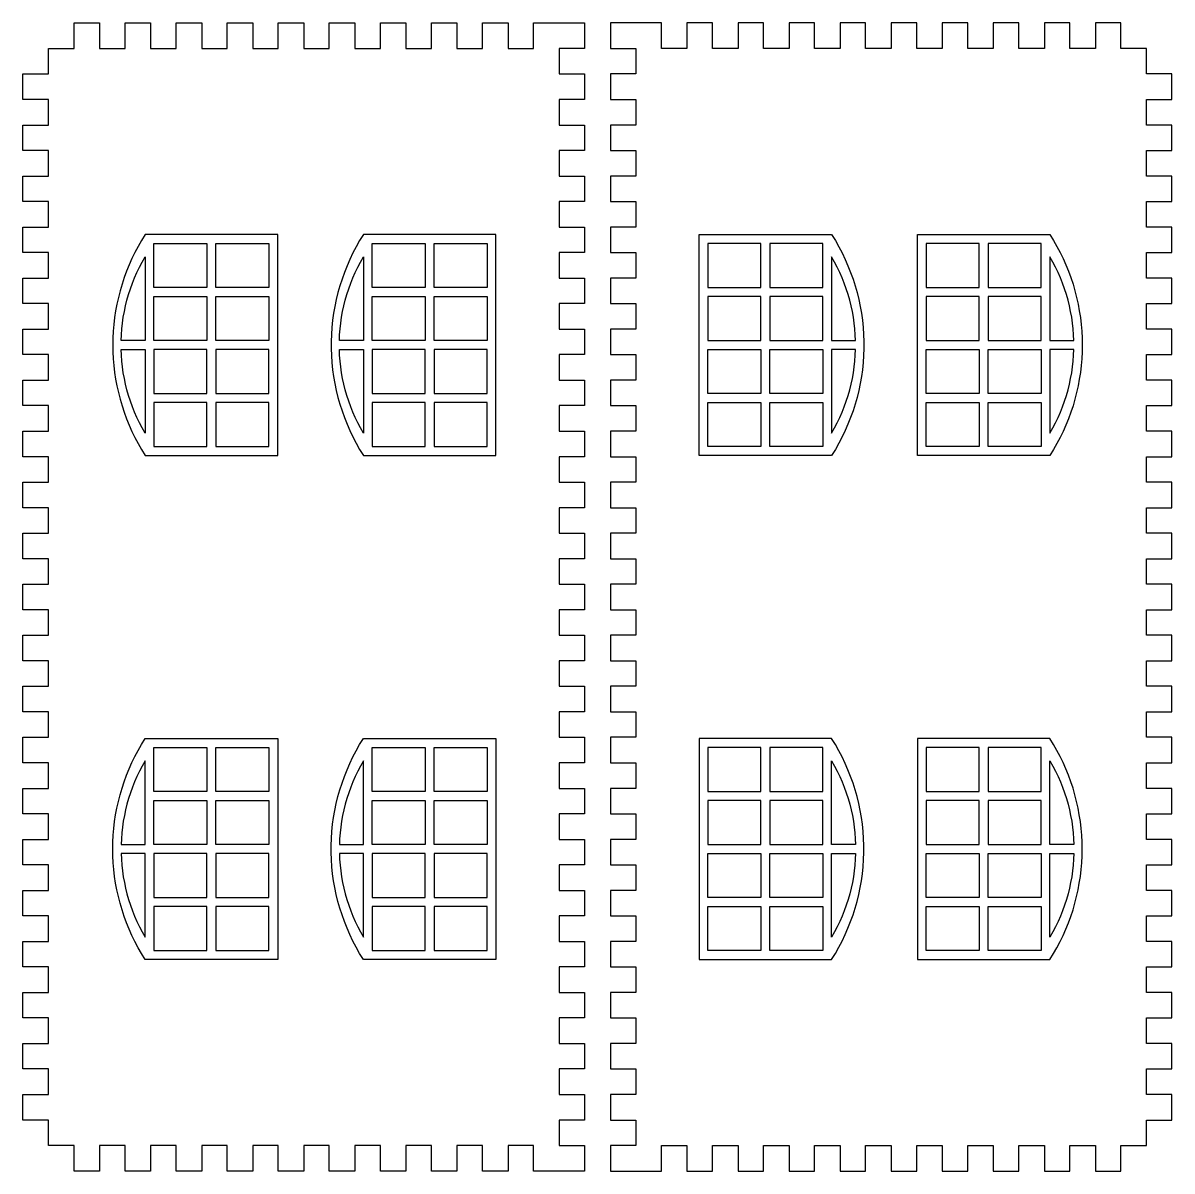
# Model space of a CAD drawing. Extents: x 3 to 797, y -421 to 397.
# Drawn here: x 4.5 to 184.5, y 3.3 to 183.3 of the extents above; entities that cross this region are included whole.
import ezdxf

# ---------------------------------------------------------------- set-up
doc = ezdxf.new("R2010")
doc.units = 0
doc.header["$MEASUREMENT"] = 0
doc.layers.add('LAYER_02', color=1, linetype='CONTINUOUS')
doc.layers.add('PLAT', color=7, linetype='CONTINUOUS')

msp = doc.modelspace()

# ---------------------------------------------------------------- linework, layer by layer
at = {"layer": 'LAYER_02'}
for p, q in [((23.62, 150.11), (23.05, 149.19)), ((44.4, 150.11), (23.62, 150.11)), ((44.4, 132.79), (44.4, 150.11)), ((57.82, 150.11), (57.24, 149.17)), ((78.6, 150.11), (57.82, 150.11)), ((78.6, 132.79), (78.6, 150.11)), ((110.42, 132.79), (110.42, 150.11)), ((110.42, 150.11), (131.2, 150.11)), ((131.2, 150.11), (131.78, 149.17)), ((144.63, 132.79), (144.63, 150.11)), ((144.63, 150.11), (165.41, 150.11)), ((165.41, 150.11), (165.97, 149.19)), ((22.52, 148.26), (22.02, 147.31)), ((23.05, 149.19), (22.52, 148.26)), ((56.7, 148.2), (56.18, 147.22)), ((57.24, 149.17), (56.7, 148.2)), ((131.78, 149.17), (132.33, 148.2)), ((132.33, 148.2), (132.84, 147.22)), ((165.97, 149.19), (166.5, 148.26)), ((166.5, 148.26), (167, 147.31)), ((21.55, 146.34), (21.12, 145.36)), ((22.02, 147.31), (21.55, 146.34)), ((55.7, 146.22), (55.26, 145.21)), ((56.18, 147.22), (55.7, 146.22)), ((132.84, 147.22), (133.32, 146.22)), ((133.32, 146.22), (133.76, 145.21)), ((167, 147.31), (167.47, 146.34)), ((167.47, 146.34), (167.91, 145.36)), ((20.71, 144.36), (20.34, 143.35)), ((21.12, 145.36), (20.71, 144.36)), ((54.85, 144.18), (54.48, 143.13)), ((55.26, 145.21), (54.85, 144.18)), ((133.76, 145.21), (134.17, 144.18)), ((134.17, 144.18), (134.55, 143.13)), ((167.91, 145.36), (168.31, 144.36)), ((168.31, 144.36), (168.68, 143.35)), ((20.01, 142.33), (19.71, 141.3)), ((20.34, 143.35), (20.01, 142.33)), ((54.48, 143.13), (54.14, 142.08)), ((134.55, 143.13), (134.88, 142.08)), ((168.68, 143.35), (169.02, 142.33)), ((169.02, 142.33), (169.32, 141.3)), ((19.71, 141.3), (19.44, 140.25)), ((53.84, 141.01), (53.57, 139.94)), ((54.14, 142.08), (53.84, 141.01)), ((134.88, 142.08), (135.19, 141.01)), ((135.19, 141.01), (135.45, 139.94)), ((169.32, 141.3), (169.58, 140.25)), ((19.21, 139.2), (19.01, 138.15)), ((19.44, 140.25), (19.21, 139.2)), ((53.35, 138.85), (53.16, 137.76)), ((53.57, 139.94), (53.35, 138.85)), ((135.45, 139.94), (135.68, 138.85)), ((135.68, 138.85), (135.87, 137.76)), ((169.58, 140.25), (169.81, 139.2)), ((169.81, 139.2), (170.01, 138.15)), ((18.85, 137.08), (18.72, 136.01)), ((19.01, 138.15), (18.85, 137.08)), ((53.16, 137.76), (53, 136.66)), ((135.87, 137.76), (136.02, 136.66)), ((170.01, 138.15), (170.17, 137.08)), ((170.17, 137.08), (170.3, 136.01)), ((18.72, 136.01), (18.64, 134.94)), ((52.89, 135.56), (52.81, 134.45)), ((53, 136.66), (52.89, 135.56)), ((136.02, 136.66), (136.13, 135.56)), ((136.13, 135.56), (136.21, 134.45)), ((170.3, 136.01), (170.39, 134.94)), ((18.58, 133.87), (18.56, 132.79)), ((18.64, 134.94), (18.58, 133.87)), ((52.81, 134.45), (52.78, 133.35)), ((52.78, 133.35), (52.78, 132.24)), ((136.21, 134.45), (136.25, 133.35)), ((136.25, 133.35), (136.25, 132.24)), ((170.39, 134.94), (170.44, 133.87)), ((170.44, 133.87), (170.46, 132.79)), ((18.56, 132.79), (18.58, 131.72)), ((18.58, 131.72), (18.64, 130.64)), ((44.4, 115.48), (44.4, 132.79)), ((52.78, 132.24), (52.81, 131.13)), ((78.6, 115.48), (78.6, 132.79)), ((110.42, 115.48), (110.42, 132.79)), ((136.25, 132.24), (136.21, 131.13)), ((144.63, 115.48), (144.63, 132.79)), ((170.44, 131.72), (170.39, 130.64)), ((170.46, 132.79), (170.44, 131.72)), ((18.64, 130.64), (18.72, 129.57)), ((52.81, 131.13), (52.89, 130.03)), ((52.89, 130.03), (53, 128.92)), ((136.13, 130.03), (136.02, 128.92)), ((136.21, 131.13), (136.13, 130.03)), ((170.39, 130.64), (170.3, 129.57)), ((18.72, 129.57), (18.85, 128.5)), ((18.85, 128.5), (19.01, 127.44)), ((53, 128.92), (53.16, 127.83)), ((136.02, 128.92), (135.87, 127.83)), ((170.17, 128.5), (170.01, 127.44)), ((170.3, 129.57), (170.17, 128.5)), ((19.01, 127.44), (19.21, 126.38)), ((19.21, 126.38), (19.44, 125.33)), ((53.16, 127.83), (53.35, 126.74)), ((53.35, 126.74), (53.57, 125.65)), ((135.68, 126.74), (135.45, 125.65)), ((135.87, 127.83), (135.68, 126.74)), ((169.81, 126.38), (169.58, 125.33)), ((170.01, 127.44), (169.81, 126.38)), ((19.44, 125.33), (19.71, 124.29)), ((19.71, 124.29), (20.01, 123.26)), ((53.57, 125.65), (53.84, 124.57)), ((53.84, 124.57), (54.14, 123.51)), ((135.19, 124.57), (134.88, 123.51)), ((135.45, 125.65), (135.19, 124.57)), ((169.32, 124.29), (169.02, 123.26)), ((169.58, 125.33), (169.32, 124.29)), ((20.01, 123.26), (20.34, 122.24)), ((54.14, 123.51), (54.48, 122.45)), ((54.48, 122.45), (54.85, 121.41)), ((134.55, 122.45), (134.17, 121.41)), ((134.88, 123.51), (134.55, 122.45)), ((169.02, 123.26), (168.68, 122.24)), ((20.34, 122.24), (20.71, 121.23)), ((20.71, 121.23), (21.12, 120.23)), ((54.85, 121.41), (55.26, 120.38)), ((134.17, 121.41), (133.76, 120.38)), ((168.31, 121.23), (167.91, 120.23)), ((168.68, 122.24), (168.31, 121.23)), ((21.12, 120.23), (21.55, 119.25)), ((21.55, 119.25), (22.02, 118.28)), ((55.26, 120.38), (55.7, 119.37)), ((55.7, 119.37), (56.18, 118.37)), ((133.32, 119.37), (132.84, 118.37)), ((133.76, 120.38), (133.32, 119.37)), ((167.47, 119.25), (167, 118.28)), ((167.91, 120.23), (167.47, 119.25)), ((22.02, 118.28), (22.52, 117.33)), ((22.52, 117.33), (23.05, 116.39)), ((56.18, 118.37), (56.7, 117.38)), ((56.7, 117.38), (57.24, 116.42)), ((132.33, 117.38), (131.78, 116.42)), ((132.84, 118.37), (132.33, 117.38)), ((166.5, 117.33), (165.97, 116.39)), ((167, 118.28), (166.5, 117.33)), ((23.05, 116.39), (23.62, 115.48)), ((23.62, 115.48), (44.4, 115.48)), ((57.24, 116.42), (57.82, 115.48)), ((57.82, 115.48), (78.6, 115.48)), ((131.2, 115.48), (110.42, 115.48)), ((131.78, 116.42), (131.2, 115.48)), ((165.41, 115.48), (144.63, 115.48)), ((165.97, 116.39), (165.41, 115.48)), ((23.05, 70.17), (23.62, 71.09)), ((23.62, 71.09), (44.4, 71.09)), ((44.4, 71.09), (44.4, 53.77)), ((57.24, 70.14), (57.82, 71.09)), ((57.82, 71.09), (78.6, 71.09)), ((78.6, 71.09), (78.6, 53.77)), ((131.2, 71.09), (110.42, 71.09)), ((110.42, 71.09), (110.42, 53.77)), ((131.78, 70.14), (131.2, 71.09)), ((165.41, 71.09), (144.63, 71.09)), ((144.63, 71.09), (144.63, 53.77)), ((165.97, 70.17), (165.41, 71.09)), ((22.02, 68.28), (22.52, 69.23)), ((22.52, 69.23), (23.05, 70.17)), ((56.18, 68.2), (56.7, 69.18)), ((56.7, 69.18), (57.24, 70.14)), ((132.33, 69.18), (131.78, 70.14)), ((132.84, 68.2), (132.33, 69.18)), ((166.5, 69.23), (165.97, 70.17)), ((167, 68.28), (166.5, 69.23)), ((21.12, 66.33), (21.55, 67.31)), ((21.55, 67.31), (22.02, 68.28)), ((55.26, 66.18), (55.7, 67.2)), ((55.7, 67.2), (56.18, 68.2)), ((133.32, 67.2), (132.84, 68.2)), ((133.76, 66.18), (133.32, 67.2)), ((167.47, 67.31), (167, 68.28)), ((167.91, 66.33), (167.47, 67.31)), ((20.34, 64.32), (20.71, 65.33)), ((20.71, 65.33), (21.12, 66.33)), ((54.48, 64.11), (54.85, 65.15)), ((54.85, 65.15), (55.26, 66.18)), ((134.17, 65.15), (133.76, 66.18)), ((134.55, 64.11), (134.17, 65.15)), ((168.31, 65.33), (167.91, 66.33)), ((168.68, 64.32), (168.31, 65.33)), ((19.71, 62.27), (20.01, 63.3)), ((20.01, 63.3), (20.34, 64.32)), ((53.84, 61.99), (54.14, 63.05)), ((54.14, 63.05), (54.48, 64.11)), ((134.88, 63.05), (134.55, 64.11)), ((135.19, 61.99), (134.88, 63.05)), ((169.02, 63.3), (168.68, 64.32)), ((169.32, 62.27), (169.02, 63.3)), ((19.21, 60.18), (19.44, 61.23)), ((19.44, 61.23), (19.71, 62.27)), ((53.57, 60.91), (53.84, 61.99)), ((135.45, 60.91), (135.19, 61.99)), ((169.58, 61.23), (169.32, 62.27)), ((169.81, 60.18), (169.58, 61.23)), ((19.01, 59.12), (19.21, 60.18)), ((53.16, 58.73), (53.35, 59.83)), ((53.35, 59.83), (53.57, 60.91)), ((135.68, 59.83), (135.45, 60.91)), ((135.87, 58.73), (135.68, 59.83)), ((170.01, 59.12), (169.81, 60.18)), ((18.72, 56.99), (18.85, 58.06)), ((18.85, 58.06), (19.01, 59.12)), ((52.89, 56.54), (53, 57.64)), ((53, 57.64), (53.16, 58.73)), ((136.02, 57.64), (135.87, 58.73)), ((136.13, 56.54), (136.02, 57.64)), ((170.17, 58.06), (170.01, 59.12)), ((170.3, 56.99), (170.17, 58.06)), ((18.58, 54.84), (18.64, 55.92)), ((18.64, 55.92), (18.72, 56.99)), ((52.81, 55.43), (52.89, 56.54)), ((136.21, 55.43), (136.13, 56.54)), ((170.39, 55.92), (170.3, 56.99)), ((170.44, 54.84), (170.39, 55.92)), ((18.56, 53.77), (18.58, 54.84)), ((52.78, 54.32), (52.81, 55.43)), ((52.78, 53.21), (52.78, 54.32)), ((136.25, 54.32), (136.21, 55.43)), ((136.25, 53.21), (136.25, 54.32)), ((170.46, 53.77), (170.44, 54.84)), ((18.58, 52.69), (18.56, 53.77)), ((18.64, 51.62), (18.58, 52.69)), ((44.4, 53.77), (44.4, 36.45)), ((52.81, 52.11), (52.78, 53.21)), ((78.6, 53.77), (78.6, 36.45)), ((110.42, 53.77), (110.42, 36.45)), ((136.21, 52.11), (136.25, 53.21)), ((144.63, 53.77), (144.63, 36.45)), ((170.39, 51.62), (170.44, 52.69)), ((170.44, 52.69), (170.46, 53.77)), ((18.72, 50.55), (18.64, 51.62)), ((18.85, 49.48), (18.72, 50.55)), ((52.89, 51), (52.81, 52.11)), ((53, 49.9), (52.89, 51)), ((136.02, 49.9), (136.13, 51)), ((136.13, 51), (136.21, 52.11)), ((170.17, 49.48), (170.3, 50.55)), ((170.3, 50.55), (170.39, 51.62)), ((19.01, 48.42), (18.85, 49.48)), ((53.16, 48.8), (53, 49.9)), ((53.35, 47.71), (53.16, 48.8)), ((135.68, 47.71), (135.87, 48.8)), ((135.87, 48.8), (136.02, 49.9)), ((170.01, 48.42), (170.17, 49.48)), ((19.21, 47.36), (19.01, 48.42)), ((19.44, 46.31), (19.21, 47.36)), ((53.57, 46.63), (53.35, 47.71)), ((135.45, 46.63), (135.68, 47.71)), ((169.58, 46.31), (169.81, 47.36)), ((169.81, 47.36), (170.01, 48.42)), ((19.71, 45.27), (19.44, 46.31)), ((20.01, 44.23), (19.71, 45.27)), ((53.84, 45.55), (53.57, 46.63)), ((54.14, 44.48), (53.84, 45.55)), ((134.88, 44.48), (135.19, 45.55)), ((135.19, 45.55), (135.45, 46.63)), ((169.02, 44.23), (169.32, 45.27)), ((169.32, 45.27), (169.58, 46.31)), ((20.34, 43.21), (20.01, 44.23)), ((20.71, 42.2), (20.34, 43.21)), ((54.48, 43.43), (54.14, 44.48)), ((54.85, 42.38), (54.48, 43.43)), ((134.17, 42.38), (134.55, 43.43)), ((134.55, 43.43), (134.88, 44.48)), ((168.31, 42.2), (168.68, 43.21)), ((168.68, 43.21), (169.02, 44.23)), ((21.12, 41.2), (20.71, 42.2)), ((55.26, 41.36), (54.85, 42.38)), ((133.76, 41.36), (134.17, 42.38)), ((167.91, 41.2), (168.31, 42.2)), ((21.55, 40.22), (21.12, 41.2)), ((22.02, 39.25), (21.55, 40.22)), ((55.7, 40.34), (55.26, 41.36)), ((56.18, 39.34), (55.7, 40.34)), ((132.84, 39.34), (133.32, 40.34)), ((133.32, 40.34), (133.76, 41.36)), ((167, 39.25), (167.47, 40.22)), ((167.47, 40.22), (167.91, 41.2)), ((22.52, 38.3), (22.02, 39.25)), ((23.05, 37.37), (22.52, 38.3)), ((56.7, 38.36), (56.18, 39.34)), ((57.24, 37.4), (56.7, 38.36)), ((131.78, 37.4), (132.33, 38.36)), ((132.33, 38.36), (132.84, 39.34)), ((165.97, 37.37), (166.5, 38.3)), ((166.5, 38.3), (167, 39.25)), ((23.62, 36.45), (23.05, 37.37)), ((44.4, 36.45), (23.62, 36.45)), ((57.82, 36.45), (57.24, 37.4)), ((78.6, 36.45), (57.82, 36.45)), ((110.42, 36.45), (131.2, 36.45)), ((131.2, 36.45), (131.78, 37.4)), ((144.63, 36.45), (165.41, 36.45)), ((165.41, 36.45), (165.97, 37.37))]:
    msp.add_line(p, q, dxfattribs=at)
at = {"layer": 'PLAT'}
for p, q in [((12.49, 179.28), (12.49, 183.28)), ((12.49, 183.28), (16.49, 183.28)), ((16.49, 183.28), (16.49, 179.28)), ((20.49, 179.28), (20.49, 183.28)), ((20.49, 183.28), (24.49, 183.28)), ((24.49, 183.28), (24.49, 179.28)), ((28.49, 179.28), (28.49, 183.28)), ((28.49, 183.28), (32.49, 183.28)), ((32.49, 183.28), (32.49, 179.28)), ((36.49, 179.28), (36.49, 183.28)), ((36.49, 183.28), (40.49, 183.28)), ((40.49, 183.28), (40.49, 179.28)), ((44.49, 179.28), (44.49, 183.28)), ((44.49, 183.28), (48.49, 183.28)), ((48.49, 183.28), (48.49, 179.28)), ((52.49, 179.28), (52.49, 183.28)), ((52.49, 183.28), (56.49, 183.28)), ((56.49, 183.28), (56.49, 179.28)), ((60.49, 179.28), (60.49, 183.28)), ((60.49, 183.28), (64.49, 183.28)), ((64.49, 183.28), (64.49, 179.28)), ((68.49, 179.28), (68.49, 183.28)), ((68.49, 183.28), (72.49, 183.28)), ((72.49, 183.28), (72.49, 179.28)), ((76.49, 179.28), (76.49, 183.28)), ((76.49, 183.28), (80.49, 183.28)), ((80.49, 183.28), (80.49, 179.28)), ((84.49, 183.28), (88.49, 183.28)), ((84.49, 179.28), (84.49, 183.28)), ((88.49, 183.28), (92.49, 183.28)), ((92.49, 183.28), (92.49, 179.28)), ((100.53, 183.28), (96.53, 183.28)), ((96.53, 183.28), (96.53, 179.28)), ((104.53, 183.28), (100.53, 183.28)), ((104.53, 179.28), (104.53, 183.28)), ((112.53, 183.28), (108.53, 183.28)), ((108.53, 183.28), (108.53, 179.28)), ((112.53, 179.28), (112.53, 183.28)), ((120.53, 183.28), (116.53, 183.28)), ((116.53, 183.28), (116.53, 179.28)), ((120.53, 179.28), (120.53, 183.28)), ((128.53, 183.28), (124.53, 183.28)), ((124.53, 183.28), (124.53, 179.28)), ((128.53, 179.28), (128.53, 183.28)), ((136.53, 183.28), (132.53, 183.28)), ((132.53, 183.28), (132.53, 179.28)), ((136.53, 179.28), (136.53, 183.28)), ((144.53, 183.28), (140.53, 183.28)), ((140.53, 183.28), (140.53, 179.28)), ((144.53, 179.28), (144.53, 183.28)), ((152.53, 183.28), (148.53, 183.28)), ((148.53, 183.28), (148.53, 179.28)), ((152.53, 179.28), (152.53, 183.28)), ((160.53, 183.28), (156.53, 183.28)), ((156.53, 183.28), (156.53, 179.28)), ((160.53, 179.28), (160.53, 183.28)), ((168.53, 183.28), (164.53, 183.28)), ((164.53, 183.28), (164.53, 179.28)), ((168.53, 179.28), (168.53, 183.28)), ((176.53, 183.28), (172.53, 183.28)), ((172.53, 183.28), (172.53, 179.28)), ((176.53, 179.28), (176.53, 183.28)), ((8.49, 175.28), (8.49, 179.28)), ((8.49, 179.28), (12.49, 179.28)), ((16.49, 179.28), (20.49, 179.28)), ((24.49, 179.28), (28.49, 179.28)), ((32.49, 179.28), (36.49, 179.28)), ((40.49, 179.28), (44.49, 179.28)), ((48.49, 179.28), (52.49, 179.28)), ((56.49, 179.28), (60.49, 179.28)), ((64.49, 179.28), (68.49, 179.28)), ((72.49, 179.28), (76.49, 179.28)), ((80.49, 179.28), (84.49, 179.28)), ((92.49, 179.28), (88.49, 179.28)), ((88.49, 179.28), (88.49, 175.28)), ((96.53, 179.28), (100.53, 179.28)), ((100.53, 179.28), (100.53, 175.28)), ((108.53, 179.28), (104.53, 179.28)), ((116.53, 179.28), (112.53, 179.28)), ((124.53, 179.28), (120.53, 179.28)), ((132.53, 179.28), (128.53, 179.28)), ((140.53, 179.28), (136.53, 179.28)), ((148.53, 179.28), (144.53, 179.28)), ((156.53, 179.28), (152.53, 179.28)), ((164.53, 179.28), (160.53, 179.28)), ((172.53, 179.28), (168.53, 179.28)), ((180.53, 179.28), (176.53, 179.28)), ((180.53, 175.28), (180.53, 179.28)), ((4.49, 171.28), (4.49, 175.28)), ((4.49, 175.28), (8.49, 175.28)), ((88.49, 175.28), (92.49, 175.28)), ((92.49, 175.28), (92.49, 171.28)), ((100.53, 175.28), (96.53, 175.28)), ((96.53, 175.28), (96.53, 171.28)), ((184.53, 175.28), (180.53, 175.28)), ((184.53, 171.28), (184.53, 175.28)), ((8.49, 171.28), (4.49, 171.28)), ((8.49, 167.28), (8.49, 171.28)), ((92.49, 171.28), (88.49, 171.28)), ((88.49, 171.28), (88.49, 167.28)), ((96.53, 171.28), (100.53, 171.28)), ((100.53, 171.28), (100.53, 167.28)), ((180.53, 167.28), (180.53, 171.28)), ((180.53, 171.28), (184.53, 171.28)), ((4.49, 163.28), (4.49, 167.28)), ((4.49, 167.28), (8.49, 167.28)), ((88.49, 167.28), (92.49, 167.28)), ((92.49, 167.28), (92.49, 163.28)), ((100.53, 167.28), (96.53, 167.28)), ((96.53, 167.28), (96.53, 163.28)), ((184.53, 167.28), (180.53, 167.28)), ((184.53, 163.28), (184.53, 167.28)), ((8.49, 163.28), (4.49, 163.28)), ((8.49, 159.28), (8.49, 163.28)), ((92.49, 163.28), (88.49, 163.28)), ((88.49, 163.28), (88.49, 159.28)), ((96.53, 163.28), (100.53, 163.28)), ((100.53, 163.28), (100.53, 159.28)), ((180.53, 159.28), (180.53, 163.28)), ((180.53, 163.28), (184.53, 163.28)), ((4.49, 155.28), (4.49, 159.28)), ((4.49, 159.28), (8.49, 159.28)), ((88.49, 159.28), (92.49, 159.28)), ((92.49, 159.28), (92.49, 155.28)), ((100.53, 159.28), (96.53, 159.28)), ((96.53, 159.28), (96.53, 155.28)), ((184.53, 159.28), (180.53, 159.28)), ((184.53, 155.28), (184.53, 159.28)), ((8.49, 155.28), (4.49, 155.28)), ((8.49, 151.28), (8.49, 155.28)), ((92.49, 155.28), (88.49, 155.28)), ((88.49, 155.28), (88.49, 151.28)), ((96.53, 155.28), (100.53, 155.28)), ((100.53, 155.28), (100.53, 151.28)), ((180.53, 151.28), (180.53, 155.28)), ((180.53, 155.28), (184.53, 155.28)), ((4.49, 147.28), (4.49, 151.28)), ((4.49, 151.28), (8.49, 151.28)), ((88.49, 151.28), (92.49, 151.28)), ((92.49, 151.28), (92.49, 147.28)), ((100.53, 151.28), (96.53, 151.28)), ((96.53, 151.28), (96.53, 147.28)), ((184.53, 151.28), (180.53, 151.28)), ((184.53, 147.28), (184.53, 151.28)), ((25, 148.73), (33.31, 148.73)), ((25, 141.8), (25, 148.73)), ((33.31, 148.73), (33.31, 141.8)), ((34.7, 148.73), (43.01, 148.73)), ((34.7, 141.8), (34.7, 148.73)), ((43.01, 148.73), (43.01, 141.8)), ((59.21, 148.73), (67.52, 148.73)), ((59.21, 141.8), (59.21, 148.73)), ((67.52, 148.73), (67.52, 141.8)), ((68.91, 141.8), (68.91, 148.73)), ((68.91, 148.73), (77.22, 148.73)), ((77.22, 148.73), (77.22, 141.8)), ((111.8, 148.73), (111.8, 141.8)), ((120.12, 148.73), (111.8, 148.73)), ((120.12, 141.8), (120.12, 148.73)), ((129.81, 148.73), (121.5, 148.73)), ((121.5, 148.73), (121.5, 141.8)), ((129.81, 141.8), (129.81, 148.73)), ((154.32, 148.73), (146.01, 148.73)), ((146.01, 148.73), (146.01, 141.8)), ((154.32, 141.8), (154.32, 148.73)), ((164.02, 148.73), (155.71, 148.73)), ((155.71, 148.73), (155.71, 141.8)), ((164.02, 141.8), (164.02, 148.73)), ((8.49, 147.28), (4.49, 147.28)), ((8.49, 143.28), (8.49, 147.28)), ((23.16, 145.8), (23.62, 146.6)), ((23.62, 146.6), (23.62, 133.49)), ((57.37, 145.8), (57.82, 146.6)), ((57.82, 146.6), (57.82, 133.49)), ((92.49, 147.28), (88.49, 147.28)), ((88.49, 147.28), (88.49, 143.28)), ((96.53, 147.28), (100.53, 147.28)), ((100.53, 147.28), (100.53, 143.28)), ((131.65, 145.8), (131.2, 146.6)), ((131.2, 146.6), (131.2, 133.49)), ((165.41, 146.6), (165.41, 133.49)), ((165.86, 145.8), (165.41, 146.6)), ((180.53, 143.28), (180.53, 147.28)), ((180.53, 147.28), (184.53, 147.28)), ((21.97, 143.32), (22.34, 144.16)), ((22.34, 144.16), (22.74, 144.99)), ((22.74, 144.99), (23.16, 145.8)), ((56.18, 143.32), (56.55, 144.16)), ((56.55, 144.16), (56.95, 144.99)), ((56.95, 144.99), (57.37, 145.8)), ((132.08, 144.99), (131.65, 145.8)), ((132.47, 144.16), (132.08, 144.99)), ((132.84, 143.32), (132.47, 144.16)), ((166.28, 144.99), (165.86, 145.8)), ((166.68, 144.16), (166.28, 144.99)), ((167.05, 143.32), (166.68, 144.16)), ((4.49, 139.28), (4.49, 143.28)), ((4.49, 143.28), (8.49, 143.28)), ((21.32, 141.6), (21.63, 142.46)), ((21.63, 142.46), (21.97, 143.32)), ((55.53, 141.6), (55.84, 142.46)), ((55.84, 142.46), (56.18, 143.32)), ((88.49, 143.28), (92.49, 143.28)), ((92.49, 143.28), (92.49, 139.28)), ((100.53, 143.28), (96.53, 143.28)), ((96.53, 143.28), (96.53, 139.28)), ((133.18, 142.46), (132.84, 143.32)), ((133.5, 141.6), (133.18, 142.46)), ((167.39, 142.46), (167.05, 143.32)), ((167.7, 141.6), (167.39, 142.46)), ((184.53, 143.28), (180.53, 143.28)), ((184.53, 139.28), (184.53, 143.28)), ((20.78, 139.84), (21.04, 140.72)), ((21.04, 140.72), (21.32, 141.6)), ((33.31, 141.8), (25, 141.8)), ((43.01, 141.8), (34.7, 141.8)), ((54.99, 139.84), (55.24, 140.72)), ((55.24, 140.72), (55.53, 141.6)), ((67.52, 141.8), (59.21, 141.8)), ((77.22, 141.8), (68.91, 141.8)), ((111.8, 141.8), (120.12, 141.8)), ((121.5, 141.8), (129.81, 141.8)), ((133.78, 140.72), (133.5, 141.6)), ((134.03, 139.84), (133.78, 140.72)), ((146.01, 141.8), (154.32, 141.8)), ((155.71, 141.8), (164.02, 141.8)), ((167.99, 140.72), (167.7, 141.6)), ((168.24, 139.84), (167.99, 140.72)), ((8.49, 139.28), (4.49, 139.28)), ((8.49, 135.28), (8.49, 139.28)), ((20.37, 138.05), (20.56, 138.95)), ((20.56, 138.95), (20.78, 139.84)), ((25, 133.49), (25, 140.41)), ((25, 140.41), (33.31, 140.41)), ((33.31, 140.41), (33.31, 133.49)), ((34.7, 133.49), (34.7, 140.41)), ((34.7, 140.41), (43.01, 140.41)), ((43.01, 140.41), (43.01, 133.49)), ((54.58, 138.05), (54.77, 138.95)), ((54.77, 138.95), (54.99, 139.84)), ((59.21, 133.49), (59.21, 140.41)), ((59.21, 140.41), (67.52, 140.41)), ((67.52, 140.41), (67.52, 133.49)), ((68.91, 133.49), (68.91, 140.41)), ((68.91, 140.41), (77.22, 140.41)), ((77.22, 140.41), (77.22, 133.49)), ((92.49, 139.28), (88.49, 139.28)), ((88.49, 139.28), (88.49, 135.28)), ((96.53, 139.28), (100.53, 139.28)), ((100.53, 139.28), (100.53, 135.28)), ((111.8, 140.41), (111.8, 133.49)), ((120.12, 140.41), (111.8, 140.41)), ((120.12, 133.49), (120.12, 140.41)), ((129.81, 140.41), (121.5, 140.41)), ((121.5, 140.41), (121.5, 133.49)), ((129.81, 133.49), (129.81, 140.41)), ((134.25, 138.95), (134.03, 139.84)), ((134.45, 138.05), (134.25, 138.95)), ((146.01, 140.41), (146.01, 133.49)), ((154.32, 140.41), (146.01, 140.41)), ((154.32, 133.49), (154.32, 140.41)), ((164.02, 140.41), (155.71, 140.41)), ((155.71, 140.41), (155.71, 133.49)), ((164.02, 133.49), (164.02, 140.41)), ((168.46, 138.95), (168.24, 139.84)), ((168.65, 138.05), (168.46, 138.95)), ((180.53, 135.28), (180.53, 139.28)), ((180.53, 139.28), (184.53, 139.28)), ((20.08, 136.23), (20.21, 137.14)), ((20.21, 137.14), (20.37, 138.05)), ((54.28, 136.23), (54.41, 137.14)), ((54.41, 137.14), (54.58, 138.05)), ((134.61, 137.14), (134.45, 138.05)), ((134.74, 136.23), (134.61, 137.14)), ((168.82, 137.14), (168.65, 138.05)), ((168.95, 136.23), (168.82, 137.14)), ((4.49, 131.28), (4.49, 135.28)), ((4.49, 135.28), (8.49, 135.28)), ((19.91, 134.4), (19.98, 135.32)), ((19.98, 135.32), (20.08, 136.23)), ((54.11, 134.4), (54.18, 135.32)), ((54.18, 135.32), (54.28, 136.23)), ((88.49, 135.28), (92.49, 135.28)), ((92.49, 135.28), (92.49, 131.28)), ((100.53, 135.28), (96.53, 135.28)), ((96.53, 135.28), (96.53, 131.28)), ((134.84, 135.32), (134.74, 136.23)), ((134.91, 134.4), (134.84, 135.32)), ((169.05, 135.32), (168.95, 136.23)), ((169.12, 134.4), (169.05, 135.32)), ((184.53, 135.28), (180.53, 135.28)), ((184.53, 131.28), (184.53, 135.28)), ((19.87, 133.49), (19.91, 134.4)), ((23.62, 133.49), (19.87, 133.49)), ((33.31, 133.49), (25, 133.49)), ((43.01, 133.49), (34.7, 133.49)), ((54.07, 133.49), (54.11, 134.4)), ((57.82, 133.49), (54.07, 133.49)), ((67.52, 133.49), (59.21, 133.49)), ((77.22, 133.49), (68.91, 133.49)), ((111.8, 133.49), (120.12, 133.49)), ((121.5, 133.49), (129.81, 133.49)), ((131.2, 133.49), (134.95, 133.49)), ((134.95, 133.49), (134.91, 134.4)), ((146.01, 133.49), (154.32, 133.49)), ((155.71, 133.49), (164.02, 133.49)), ((165.41, 133.49), (169.16, 133.49)), ((169.16, 133.49), (169.12, 134.4)), ((19.91, 131.18), (19.87, 132.1)), ((19.87, 132.1), (23.62, 132.1)), ((23.62, 132.1), (23.62, 118.98)), ((25, 132.1), (25, 125.17)), ((33.31, 132.1), (25, 132.1)), ((33.31, 125.17), (33.31, 132.1)), ((43.01, 132.1), (34.7, 132.1)), ((34.7, 132.1), (34.7, 125.17)), ((43.01, 125.17), (43.01, 132.1)), ((54.11, 131.18), (54.07, 132.1)), ((54.07, 132.1), (57.82, 132.1)), ((57.82, 132.1), (57.82, 118.98)), ((67.52, 132.1), (59.21, 132.1)), ((59.21, 132.1), (59.21, 125.17)), ((67.52, 125.17), (67.52, 132.1)), ((77.22, 132.1), (68.91, 132.1)), ((68.91, 132.1), (68.91, 125.17)), ((77.22, 125.17), (77.22, 132.1)), ((111.8, 125.17), (111.8, 132.1)), ((111.8, 132.1), (120.12, 132.1)), ((120.12, 132.1), (120.12, 125.17)), ((121.5, 125.17), (121.5, 132.1)), ((121.5, 132.1), (129.81, 132.1)), ((129.81, 132.1), (129.81, 125.17)), ((131.2, 132.1), (131.2, 118.98)), ((134.95, 132.1), (131.2, 132.1)), ((134.91, 131.18), (134.95, 132.1)), ((146.01, 125.17), (146.01, 132.1)), ((146.01, 132.1), (154.32, 132.1)), ((154.32, 132.1), (154.32, 125.17)), ((155.71, 125.17), (155.71, 132.1)), ((155.71, 132.1), (164.02, 132.1)), ((164.02, 132.1), (164.02, 125.17)), ((165.41, 132.1), (165.41, 118.98)), ((169.16, 132.1), (165.41, 132.1)), ((169.12, 131.18), (169.16, 132.1)), ((8.49, 131.28), (4.49, 131.28)), ((8.49, 127.28), (8.49, 131.28)), ((19.98, 130.27), (19.91, 131.18)), ((20.08, 129.35), (19.98, 130.27)), ((54.18, 130.27), (54.11, 131.18)), ((54.28, 129.35), (54.18, 130.27)), ((92.49, 131.28), (88.49, 131.28)), ((88.49, 131.28), (88.49, 127.28)), ((96.53, 131.28), (100.53, 131.28)), ((100.53, 131.28), (100.53, 127.28)), ((134.74, 129.35), (134.84, 130.27)), ((134.84, 130.27), (134.91, 131.18)), ((168.95, 129.35), (169.05, 130.27)), ((169.05, 130.27), (169.12, 131.18)), ((180.53, 127.28), (180.53, 131.28)), ((180.53, 131.28), (184.53, 131.28)), ((20.21, 128.44), (20.08, 129.35)), ((20.37, 127.54), (20.21, 128.44)), ((54.41, 128.44), (54.28, 129.35)), ((54.58, 127.54), (54.41, 128.44)), ((134.45, 127.54), (134.61, 128.44)), ((134.61, 128.44), (134.74, 129.35)), ((168.65, 127.54), (168.82, 128.44)), ((168.82, 128.44), (168.95, 129.35)), ((4.49, 123.28), (4.49, 127.28)), ((4.49, 127.28), (8.49, 127.28)), ((20.56, 126.64), (20.37, 127.54)), ((20.78, 125.75), (20.56, 126.64)), ((54.77, 126.64), (54.58, 127.54)), ((54.99, 125.75), (54.77, 126.64)), ((88.49, 127.28), (92.49, 127.28)), ((92.49, 127.28), (92.49, 123.28)), ((100.53, 127.28), (96.53, 127.28)), ((96.53, 127.28), (96.53, 123.28)), ((134.03, 125.75), (134.25, 126.64)), ((134.25, 126.64), (134.45, 127.54)), ((168.24, 125.75), (168.46, 126.64)), ((168.46, 126.64), (168.65, 127.54)), ((184.53, 127.28), (180.53, 127.28)), ((184.53, 123.28), (184.53, 127.28)), ((21.04, 124.86), (20.78, 125.75)), ((21.32, 123.99), (21.04, 124.86)), ((25, 125.17), (33.31, 125.17)), ((34.7, 125.17), (43.01, 125.17)), ((55.24, 124.86), (54.99, 125.75)), ((55.53, 123.99), (55.24, 124.86)), ((59.21, 125.17), (67.52, 125.17)), ((68.91, 125.17), (77.22, 125.17)), ((120.12, 125.17), (111.8, 125.17)), ((129.81, 125.17), (121.5, 125.17)), ((133.5, 123.99), (133.78, 124.86)), ((133.78, 124.86), (134.03, 125.75)), ((154.32, 125.17), (146.01, 125.17)), ((164.02, 125.17), (155.71, 125.17)), ((167.7, 123.99), (167.99, 124.86)), ((167.99, 124.86), (168.24, 125.75)), ((8.49, 123.28), (4.49, 123.28)), ((8.49, 119.28), (8.49, 123.28)), ((21.63, 123.12), (21.32, 123.99)), ((21.97, 122.27), (21.63, 123.12)), ((33.31, 123.79), (25, 123.79)), ((25, 123.79), (25, 116.86)), ((33.31, 116.86), (33.31, 123.79)), ((43.01, 123.79), (34.7, 123.79)), ((34.7, 123.79), (34.7, 116.86)), ((43.01, 116.86), (43.01, 123.79)), ((55.84, 123.12), (55.53, 123.99)), ((56.18, 122.27), (55.84, 123.12)), ((67.52, 123.79), (59.21, 123.79)), ((59.21, 123.79), (59.21, 116.86)), ((67.52, 116.86), (67.52, 123.79)), ((77.22, 123.79), (68.91, 123.79)), ((68.91, 123.79), (68.91, 116.86)), ((77.22, 116.86), (77.22, 123.79)), ((92.49, 123.28), (88.49, 123.28)), ((88.49, 123.28), (88.49, 119.28)), ((96.53, 123.28), (100.53, 123.28)), ((100.53, 123.28), (100.53, 119.28)), ((111.8, 116.86), (111.8, 123.79)), ((111.8, 123.79), (120.12, 123.79)), ((120.12, 123.79), (120.12, 116.86)), ((121.5, 116.86), (121.5, 123.79)), ((121.5, 123.79), (129.81, 123.79)), ((129.81, 123.79), (129.81, 116.86)), ((132.84, 122.27), (133.18, 123.12)), ((133.18, 123.12), (133.5, 123.99)), ((146.01, 123.79), (154.32, 123.79)), ((146.01, 116.86), (146.01, 123.79)), ((154.32, 123.79), (154.32, 116.86)), ((155.71, 116.86), (155.71, 123.79)), ((155.71, 123.79), (164.02, 123.79)), ((164.02, 123.79), (164.02, 116.86)), ((167.05, 122.27), (167.39, 123.12)), ((167.39, 123.12), (167.7, 123.99)), ((180.53, 119.28), (180.53, 123.28)), ((180.53, 123.28), (184.53, 123.28)), ((22.34, 121.43), (21.97, 122.27)), ((22.74, 120.6), (22.34, 121.43)), ((56.55, 121.43), (56.18, 122.27)), ((56.95, 120.6), (56.55, 121.43)), ((132.08, 120.6), (132.47, 121.43)), ((132.47, 121.43), (132.84, 122.27)), ((166.28, 120.6), (166.68, 121.43)), ((166.68, 121.43), (167.05, 122.27)), ((4.49, 115.28), (4.49, 119.28)), ((4.49, 119.28), (8.49, 119.28)), ((23.16, 119.79), (22.74, 120.6)), ((23.62, 118.98), (23.16, 119.79)), ((57.37, 119.79), (56.95, 120.6)), ((57.82, 118.98), (57.37, 119.79)), ((88.49, 119.28), (92.49, 119.28)), ((92.49, 119.28), (92.49, 115.28)), ((100.53, 119.28), (96.53, 119.28)), ((96.53, 119.28), (96.53, 115.28)), ((131.2, 118.98), (131.65, 119.79)), ((131.65, 119.79), (132.08, 120.6)), ((165.41, 118.98), (165.86, 119.79)), ((165.86, 119.79), (166.28, 120.6)), ((184.53, 119.28), (180.53, 119.28)), ((184.53, 115.28), (184.53, 119.28)), ((8.49, 115.28), (4.49, 115.28)), ((8.49, 111.28), (8.49, 115.28)), ((25, 116.86), (33.31, 116.86)), ((34.7, 116.86), (43.01, 116.86)), ((59.21, 116.86), (67.52, 116.86)), ((68.91, 116.86), (77.22, 116.86)), ((92.49, 115.28), (88.49, 115.28)), ((88.49, 115.28), (88.49, 111.28)), ((96.53, 115.28), (100.53, 115.28)), ((100.53, 115.28), (100.53, 111.28)), ((120.12, 116.86), (111.8, 116.86)), ((129.81, 116.86), (121.5, 116.86)), ((154.32, 116.86), (146.01, 116.86)), ((164.02, 116.86), (155.71, 116.86)), ((180.53, 111.28), (180.53, 115.28)), ((180.53, 115.28), (184.53, 115.28)), ((4.49, 107.28), (4.49, 111.28)), ((4.49, 111.28), (8.49, 111.28)), ((88.49, 111.28), (92.49, 111.28)), ((92.49, 111.28), (92.49, 107.28)), ((100.53, 111.28), (96.53, 111.28)), ((96.53, 111.28), (96.53, 107.28)), ((184.53, 111.28), (180.53, 111.28)), ((184.53, 107.28), (184.53, 111.28)), ((8.49, 107.28), (4.49, 107.28)), ((8.49, 103.28), (8.49, 107.28)), ((92.49, 107.28), (88.49, 107.28)), ((88.49, 107.28), (88.49, 103.28)), ((96.53, 107.28), (100.53, 107.28)), ((100.53, 107.28), (100.53, 103.28)), ((180.53, 103.28), (180.53, 107.28)), ((180.53, 107.28), (184.53, 107.28)), ((4.49, 99.28), (4.49, 103.28)), ((4.49, 103.28), (8.49, 103.28)), ((88.49, 103.28), (92.49, 103.28)), ((92.49, 103.28), (92.49, 99.28)), ((100.53, 103.28), (96.53, 103.28)), ((96.53, 103.28), (96.53, 99.28)), ((184.53, 103.28), (180.53, 103.28)), ((184.53, 99.28), (184.53, 103.28)), ((8.49, 99.28), (4.49, 99.28)), ((8.49, 95.28), (8.49, 99.28)), ((92.49, 99.28), (88.49, 99.28)), ((88.49, 99.28), (88.49, 95.28)), ((96.53, 99.28), (100.53, 99.28)), ((100.53, 99.28), (100.53, 95.28)), ((180.53, 95.28), (180.53, 99.28)), ((180.53, 99.28), (184.53, 99.28)), ((4.49, 91.28), (4.49, 95.28)), ((4.49, 95.28), (8.49, 95.28)), ((88.49, 95.28), (92.49, 95.28)), ((92.49, 95.28), (92.49, 91.28)), ((100.53, 95.28), (96.53, 95.28)), ((96.53, 95.28), (96.53, 91.28)), ((184.53, 95.28), (180.53, 95.28)), ((184.53, 91.28), (184.53, 95.28)), ((8.49, 91.28), (4.49, 91.28)), ((8.49, 87.28), (8.49, 91.28)), ((92.49, 91.28), (88.49, 91.28)), ((88.49, 91.28), (88.49, 87.28)), ((96.53, 91.28), (100.53, 91.28)), ((100.53, 91.28), (100.53, 87.28)), ((180.53, 87.28), (180.53, 91.28)), ((180.53, 91.28), (184.53, 91.28)), ((4.49, 83.28), (4.49, 87.28)), ((4.49, 87.28), (8.49, 87.28)), ((88.49, 87.28), (92.49, 87.28)), ((92.49, 87.28), (92.49, 83.28)), ((100.53, 87.28), (96.53, 87.28)), ((96.53, 87.28), (96.53, 83.28)), ((184.53, 87.28), (180.53, 87.28)), ((184.53, 83.28), (184.53, 87.28)), ((8.49, 83.28), (4.49, 83.28)), ((8.49, 79.28), (8.49, 83.28)), ((92.49, 83.28), (88.49, 83.28)), ((88.49, 83.28), (88.49, 79.28)), ((96.53, 83.28), (100.53, 83.28)), ((100.53, 83.28), (100.53, 79.28)), ((180.53, 79.28), (180.53, 83.28)), ((180.53, 83.28), (184.53, 83.28)), ((4.49, 75.28), (4.49, 79.28)), ((4.49, 79.28), (8.49, 79.28)), ((88.49, 79.28), (92.49, 79.28)), ((92.49, 79.28), (92.49, 75.28)), ((100.53, 79.28), (96.53, 79.28)), ((96.53, 79.28), (96.53, 75.28)), ((184.53, 79.28), (180.53, 79.28)), ((184.53, 75.28), (184.53, 79.28)), ((8.49, 75.28), (4.49, 75.28)), ((8.49, 71.28), (8.49, 75.28)), ((92.49, 75.28), (88.49, 75.28)), ((88.49, 75.28), (88.49, 71.28)), ((96.53, 75.28), (100.53, 75.28)), ((100.53, 75.28), (100.53, 71.28)), ((180.53, 71.28), (180.53, 75.28)), ((180.53, 75.28), (184.53, 75.28)), ((4.49, 67.28), (4.49, 71.28)), ((4.49, 71.28), (8.49, 71.28)), ((88.49, 71.28), (92.49, 71.28)), ((92.49, 71.28), (92.49, 67.28)), ((100.53, 71.28), (96.53, 71.28)), ((96.53, 71.28), (96.53, 67.28)), ((184.53, 71.28), (180.53, 71.28)), ((184.53, 67.28), (184.53, 71.28)), ((25, 69.7), (33.31, 69.7)), ((25, 62.77), (25, 69.7)), ((33.31, 69.7), (33.31, 62.77)), ((34.7, 62.77), (34.7, 69.7)), ((34.7, 69.7), (43.01, 69.7)), ((43.01, 69.7), (43.01, 62.77)), ((59.21, 69.7), (67.52, 69.7)), ((59.21, 62.77), (59.21, 69.7)), ((67.52, 69.7), (67.52, 62.77)), ((68.91, 69.7), (77.22, 69.7)), ((68.91, 62.77), (68.91, 69.7)), ((77.22, 69.7), (77.22, 62.77)), ((120.12, 69.7), (111.8, 69.7)), ((111.8, 69.7), (111.8, 62.77)), ((120.12, 62.77), (120.12, 69.7)), ((129.81, 69.7), (121.5, 69.7)), ((121.5, 69.7), (121.5, 62.77)), ((129.81, 62.77), (129.81, 69.7)), ((154.32, 69.7), (146.01, 69.7)), ((146.01, 69.7), (146.01, 62.77)), ((154.32, 62.77), (154.32, 69.7)), ((164.02, 69.7), (155.71, 69.7)), ((155.71, 69.7), (155.71, 62.77)), ((164.02, 62.77), (164.02, 69.7)), ((8.49, 67.28), (4.49, 67.28)), ((8.49, 63.28), (8.49, 67.28)), ((23.16, 66.78), (22.74, 65.96)), ((23.62, 67.58), (23.16, 66.78)), ((23.62, 54.46), (23.62, 67.58)), ((57.37, 66.78), (56.95, 65.96)), ((57.82, 67.58), (57.37, 66.78)), ((57.82, 54.46), (57.82, 67.58)), ((92.49, 67.28), (88.49, 67.28)), ((88.49, 67.28), (88.49, 63.28)), ((96.53, 67.28), (100.53, 67.28)), ((100.53, 67.28), (100.53, 63.28)), ((131.2, 54.46), (131.2, 67.58)), ((131.2, 67.58), (131.65, 66.78)), ((131.65, 66.78), (132.08, 65.96)), ((165.41, 54.46), (165.41, 67.58)), ((165.41, 67.58), (165.86, 66.78)), ((165.86, 66.78), (166.28, 65.96)), ((180.53, 63.28), (180.53, 67.28)), ((180.53, 67.28), (184.53, 67.28)), ((22.34, 65.13), (21.97, 64.29)), ((22.74, 65.96), (22.34, 65.13)), ((56.55, 65.13), (56.18, 64.29)), ((56.95, 65.96), (56.55, 65.13)), ((132.08, 65.96), (132.47, 65.13)), ((132.47, 65.13), (132.84, 64.29)), ((166.28, 65.96), (166.68, 65.13)), ((166.68, 65.13), (167.05, 64.29)), ((4.49, 59.28), (4.49, 63.28)), ((4.49, 63.28), (8.49, 63.28)), ((21.63, 63.44), (21.32, 62.57)), ((21.97, 64.29), (21.63, 63.44)), ((55.84, 63.44), (55.53, 62.57)), ((56.18, 64.29), (55.84, 63.44)), ((88.49, 63.28), (92.49, 63.28)), ((92.49, 63.28), (92.49, 59.28)), ((100.53, 63.28), (96.53, 63.28)), ((96.53, 63.28), (96.53, 59.28)), ((132.84, 64.29), (133.18, 63.44)), ((133.18, 63.44), (133.5, 62.57)), ((167.05, 64.29), (167.39, 63.44)), ((167.39, 63.44), (167.7, 62.57)), ((184.53, 63.28), (180.53, 63.28)), ((184.53, 59.28), (184.53, 63.28)), ((21.04, 61.7), (20.78, 60.81)), ((21.32, 62.57), (21.04, 61.7)), ((33.31, 62.77), (25, 62.77)), ((25, 54.46), (25, 61.39)), ((25, 61.39), (33.31, 61.39)), ((33.31, 61.39), (33.31, 54.46)), ((43.01, 62.77), (34.7, 62.77)), ((34.7, 61.39), (43.01, 61.39)), ((34.7, 54.46), (34.7, 61.39)), ((43.01, 61.39), (43.01, 54.46)), ((55.24, 61.7), (54.99, 60.81)), ((55.53, 62.57), (55.24, 61.7)), ((67.52, 62.77), (59.21, 62.77)), ((59.21, 54.46), (59.21, 61.39)), ((59.21, 61.39), (67.52, 61.39)), ((67.52, 61.39), (67.52, 54.46)), ((77.22, 62.77), (68.91, 62.77)), ((68.91, 61.39), (77.22, 61.39)), ((68.91, 54.46), (68.91, 61.39)), ((77.22, 61.39), (77.22, 54.46)), ((111.8, 62.77), (120.12, 62.77)), ((120.12, 61.39), (111.8, 61.39)), ((111.8, 61.39), (111.8, 54.46)), ((120.12, 54.46), (120.12, 61.39)), ((121.5, 62.77), (129.81, 62.77)), ((121.5, 61.39), (121.5, 54.46)), ((129.81, 61.39), (121.5, 61.39)), ((129.81, 54.46), (129.81, 61.39)), ((133.5, 62.57), (133.78, 61.7)), ((133.78, 61.7), (134.03, 60.81)), ((146.01, 62.77), (154.32, 62.77)), ((154.32, 61.39), (146.01, 61.39)), ((146.01, 61.39), (146.01, 54.46)), ((154.32, 54.46), (154.32, 61.39)), ((155.71, 62.77), (164.02, 62.77)), ((164.02, 61.39), (155.71, 61.39)), ((155.71, 61.39), (155.71, 54.46)), ((164.02, 54.46), (164.02, 61.39)), ((167.7, 62.57), (167.99, 61.7)), ((167.99, 61.7), (168.24, 60.81)), ((20.56, 59.92), (20.37, 59.02)), ((20.78, 60.81), (20.56, 59.92)), ((54.77, 59.92), (54.58, 59.02)), ((54.99, 60.81), (54.77, 59.92)), ((134.03, 60.81), (134.25, 59.92)), ((134.25, 59.92), (134.45, 59.02)), ((168.24, 60.81), (168.46, 59.92)), ((168.46, 59.92), (168.65, 59.02)), ((8.49, 59.28), (4.49, 59.28)), ((8.49, 55.28), (8.49, 59.28)), ((20.21, 58.12), (20.08, 57.21)), ((20.37, 59.02), (20.21, 58.12)), ((54.41, 58.12), (54.28, 57.21)), ((54.58, 59.02), (54.41, 58.12)), ((92.49, 59.28), (88.49, 59.28)), ((88.49, 59.28), (88.49, 55.28)), ((96.53, 59.28), (100.53, 59.28)), ((100.53, 59.28), (100.53, 55.28)), ((134.45, 59.02), (134.61, 58.12)), ((134.61, 58.12), (134.74, 57.21)), ((168.65, 59.02), (168.82, 58.12)), ((168.82, 58.12), (168.95, 57.21)), ((180.53, 55.28), (180.53, 59.28)), ((180.53, 59.28), (184.53, 59.28)), ((19.98, 56.3), (19.91, 55.38)), ((20.08, 57.21), (19.98, 56.3)), ((54.18, 56.3), (54.11, 55.38)), ((54.28, 57.21), (54.18, 56.3)), ((134.74, 57.21), (134.84, 56.3)), ((134.84, 56.3), (134.91, 55.38)), ((168.95, 57.21), (169.05, 56.3)), ((169.05, 56.3), (169.12, 55.38)), ((4.49, 51.28), (4.49, 55.28)), ((4.49, 55.28), (8.49, 55.28)), ((19.91, 55.38), (19.87, 54.46)), ((19.87, 54.46), (23.62, 54.46)), ((33.31, 54.46), (25, 54.46)), ((43.01, 54.46), (34.7, 54.46)), ((54.11, 55.38), (54.07, 54.46)), ((54.07, 54.46), (57.82, 54.46)), ((67.52, 54.46), (59.21, 54.46)), ((77.22, 54.46), (68.91, 54.46)), ((88.49, 55.28), (92.49, 55.28)), ((92.49, 55.28), (92.49, 51.28)), ((100.53, 55.28), (96.53, 55.28)), ((96.53, 55.28), (96.53, 51.28)), ((111.8, 54.46), (120.12, 54.46)), ((121.5, 54.46), (129.81, 54.46)), ((134.95, 54.46), (131.2, 54.46)), ((134.91, 55.38), (134.95, 54.46)), ((146.01, 54.46), (154.32, 54.46)), ((155.71, 54.46), (164.02, 54.46)), ((169.16, 54.46), (165.41, 54.46)), ((169.12, 55.38), (169.16, 54.46)), ((184.53, 55.28), (180.53, 55.28)), ((184.53, 51.28), (184.53, 55.28)), ((23.62, 53.08), (19.87, 53.08)), ((19.87, 53.08), (19.91, 52.16)), ((23.62, 39.96), (23.62, 53.08)), ((25, 53.08), (25, 46.15)), ((33.31, 53.08), (25, 53.08)), ((33.31, 46.15), (33.31, 53.08)), ((43.01, 53.08), (34.7, 53.08)), ((34.7, 53.08), (34.7, 46.15)), ((43.01, 46.15), (43.01, 53.08)), ((57.82, 53.08), (54.07, 53.08)), ((54.07, 53.08), (54.11, 52.16)), ((57.82, 39.96), (57.82, 53.08)), ((67.52, 53.08), (59.21, 53.08)), ((59.21, 53.08), (59.21, 46.15)), ((67.52, 46.15), (67.52, 53.08)), ((77.22, 53.08), (68.91, 53.08)), ((68.91, 53.08), (68.91, 46.15)), ((77.22, 46.15), (77.22, 53.08)), ((111.8, 46.15), (111.8, 53.08)), ((111.8, 53.08), (120.12, 53.08)), ((120.12, 53.08), (120.12, 46.15)), ((121.5, 53.08), (129.81, 53.08)), ((121.5, 46.15), (121.5, 53.08)), ((129.81, 53.08), (129.81, 46.15)), ((131.2, 39.96), (131.2, 53.08)), ((131.2, 53.08), (134.95, 53.08)), ((134.95, 53.08), (134.91, 52.16)), ((146.01, 46.15), (146.01, 53.08)), ((146.01, 53.08), (154.32, 53.08)), ((154.32, 53.08), (154.32, 46.15)), ((155.71, 46.15), (155.71, 53.08)), ((155.71, 53.08), (164.02, 53.08)), ((164.02, 53.08), (164.02, 46.15)), ((165.41, 39.96), (165.41, 53.08)), ((165.41, 53.08), (169.16, 53.08)), ((169.16, 53.08), (169.12, 52.16)), ((8.49, 51.28), (4.49, 51.28)), ((8.49, 47.28), (8.49, 51.28)), ((19.91, 52.16), (19.98, 51.24)), ((19.98, 51.24), (20.08, 50.33)), ((54.11, 52.16), (54.18, 51.24)), ((54.18, 51.24), (54.28, 50.33)), ((92.49, 51.28), (88.49, 51.28)), ((88.49, 51.28), (88.49, 47.28)), ((96.53, 51.28), (100.53, 51.28)), ((100.53, 51.28), (100.53, 47.28)), ((134.84, 51.24), (134.74, 50.33)), ((134.91, 52.16), (134.84, 51.24)), ((169.05, 51.24), (168.95, 50.33)), ((169.12, 52.16), (169.05, 51.24)), ((180.53, 47.28), (180.53, 51.28)), ((180.53, 51.28), (184.53, 51.28)), ((20.08, 50.33), (20.21, 49.42)), ((20.21, 49.42), (20.37, 48.51)), ((54.28, 50.33), (54.41, 49.42)), ((54.41, 49.42), (54.58, 48.51)), ((134.61, 49.42), (134.45, 48.51)), ((134.74, 50.33), (134.61, 49.42)), ((168.82, 49.42), (168.65, 48.51)), ((168.95, 50.33), (168.82, 49.42)), ((4.49, 43.28), (4.49, 47.28)), ((4.49, 47.28), (8.49, 47.28)), ((20.37, 48.51), (20.56, 47.61)), ((20.56, 47.61), (20.78, 46.72)), ((54.58, 48.51), (54.77, 47.61)), ((54.77, 47.61), (54.99, 46.72)), ((88.49, 47.28), (92.49, 47.28)), ((92.49, 47.28), (92.49, 43.28)), ((100.53, 47.28), (96.53, 47.28)), ((96.53, 47.28), (96.53, 43.28)), ((134.25, 47.61), (134.03, 46.72)), ((134.45, 48.51), (134.25, 47.61)), ((168.46, 47.61), (168.24, 46.72)), ((168.65, 48.51), (168.46, 47.61)), ((184.53, 47.28), (180.53, 47.28)), ((184.53, 43.28), (184.53, 47.28)), ((20.78, 46.72), (21.04, 45.84)), ((21.04, 45.84), (21.32, 44.96)), ((25, 46.15), (33.31, 46.15)), ((34.7, 46.15), (43.01, 46.15)), ((54.99, 46.72), (55.24, 45.84)), ((55.24, 45.84), (55.53, 44.96)), ((59.21, 46.15), (67.52, 46.15)), ((68.91, 46.15), (77.22, 46.15)), ((120.12, 46.15), (111.8, 46.15)), ((129.81, 46.15), (121.5, 46.15)), ((133.78, 45.84), (133.5, 44.96)), ((134.03, 46.72), (133.78, 45.84)), ((154.32, 46.15), (146.01, 46.15)), ((164.02, 46.15), (155.71, 46.15)), ((167.99, 45.84), (167.7, 44.96)), ((168.24, 46.72), (167.99, 45.84)), ((8.49, 43.28), (4.49, 43.28)), ((8.49, 39.28), (8.49, 43.28)), ((21.32, 44.96), (21.63, 44.1)), ((21.63, 44.1), (21.97, 43.25)), ((21.97, 43.25), (22.34, 42.4)), ((33.31, 44.76), (25, 44.76)), ((25, 44.76), (25, 37.84)), ((33.31, 37.84), (33.31, 44.76)), ((43.01, 44.76), (34.7, 44.76)), ((34.7, 44.76), (34.7, 37.84)), ((43.01, 37.84), (43.01, 44.76)), ((55.53, 44.96), (55.84, 44.1)), ((55.84, 44.1), (56.18, 43.25)), ((56.18, 43.25), (56.55, 42.4)), ((67.52, 44.76), (59.21, 44.76)), ((59.21, 44.76), (59.21, 37.84)), ((67.52, 37.84), (67.52, 44.76)), ((77.22, 44.76), (68.91, 44.76)), ((68.91, 44.76), (68.91, 37.84)), ((77.22, 37.84), (77.22, 44.76)), ((92.49, 43.28), (88.49, 43.28)), ((88.49, 43.28), (88.49, 39.28)), ((96.53, 43.28), (100.53, 43.28)), ((100.53, 43.28), (100.53, 39.28)), ((111.8, 37.84), (111.8, 44.76)), ((111.8, 44.76), (120.12, 44.76)), ((120.12, 44.76), (120.12, 37.84)), ((121.5, 37.84), (121.5, 44.76)), ((121.5, 44.76), (129.81, 44.76)), ((129.81, 44.76), (129.81, 37.84)), ((132.84, 43.25), (132.47, 42.4)), ((133.18, 44.1), (132.84, 43.25)), ((133.5, 44.96), (133.18, 44.1)), ((146.01, 37.84), (146.01, 44.76)), ((146.01, 44.76), (154.32, 44.76)), ((154.32, 44.76), (154.32, 37.84)), ((155.71, 37.84), (155.71, 44.76)), ((155.71, 44.76), (164.02, 44.76)), ((164.02, 44.76), (164.02, 37.84)), ((167.05, 43.25), (166.68, 42.4)), ((167.39, 44.1), (167.05, 43.25)), ((167.7, 44.96), (167.39, 44.1)), ((180.53, 39.28), (180.53, 43.28)), ((180.53, 43.28), (184.53, 43.28)), ((22.34, 42.4), (22.74, 41.57)), ((22.74, 41.57), (23.16, 40.76)), ((56.55, 42.4), (56.95, 41.57)), ((56.95, 41.57), (57.37, 40.76)), ((132.08, 41.57), (131.65, 40.76)), ((132.47, 42.4), (132.08, 41.57)), ((166.28, 41.57), (165.86, 40.76)), ((166.68, 42.4), (166.28, 41.57)), ((23.16, 40.76), (23.62, 39.96)), ((57.37, 40.76), (57.82, 39.96)), ((131.65, 40.76), (131.2, 39.96)), ((165.86, 40.76), (165.41, 39.96)), ((4.49, 35.28), (4.49, 39.28)), ((4.49, 39.28), (8.49, 39.28)), ((25, 37.84), (33.31, 37.84)), ((34.7, 37.84), (43.01, 37.84)), ((59.21, 37.84), (67.52, 37.84)), ((68.91, 37.84), (77.22, 37.84)), ((88.49, 39.28), (92.49, 39.28)), ((92.49, 39.28), (92.49, 35.28)), ((100.53, 39.28), (96.53, 39.28)), ((96.53, 39.28), (96.53, 35.28)), ((120.12, 37.84), (111.8, 37.84)), ((129.81, 37.84), (121.5, 37.84)), ((154.32, 37.84), (146.01, 37.84)), ((164.02, 37.84), (155.71, 37.84)), ((184.53, 39.28), (180.53, 39.28)), ((184.53, 35.28), (184.53, 39.28)), ((8.49, 35.28), (4.49, 35.28)), ((8.49, 31.28), (8.49, 35.28)), ((92.49, 35.28), (88.49, 35.28)), ((88.49, 35.28), (88.49, 31.28)), ((96.53, 35.28), (100.53, 35.28)), ((100.53, 35.28), (100.53, 31.28)), ((180.53, 31.28), (180.53, 35.28)), ((180.53, 35.28), (184.53, 35.28)), ((4.49, 27.28), (4.49, 31.28)), ((4.49, 31.28), (8.49, 31.28)), ((88.49, 31.28), (92.49, 31.28)), ((92.49, 31.28), (92.49, 27.28)), ((100.53, 31.28), (96.53, 31.28)), ((96.53, 31.28), (96.53, 27.28)), ((184.53, 31.28), (180.53, 31.28)), ((184.53, 27.28), (184.53, 31.28)), ((8.49, 27.28), (4.49, 27.28)), ((8.49, 23.28), (8.49, 27.28)), ((92.49, 27.28), (88.49, 27.28)), ((88.49, 27.28), (88.49, 23.28)), ((96.53, 27.28), (100.53, 27.28)), ((100.53, 27.28), (100.53, 23.28)), ((180.53, 23.28), (180.53, 27.28)), ((180.53, 27.28), (184.53, 27.28)), ((4.49, 19.28), (4.49, 23.28)), ((4.49, 23.28), (8.49, 23.28)), ((88.49, 23.28), (92.49, 23.28)), ((92.49, 23.28), (92.49, 19.28)), ((100.53, 23.28), (96.53, 23.28)), ((96.53, 23.28), (96.53, 19.28)), ((184.53, 23.28), (180.53, 23.28)), ((184.53, 19.28), (184.53, 23.28)), ((8.49, 19.28), (4.49, 19.28)), ((8.49, 15.28), (8.49, 19.28)), ((92.49, 19.28), (88.49, 19.28)), ((88.49, 19.28), (88.49, 15.28)), ((96.53, 19.28), (100.53, 19.28)), ((100.53, 19.28), (100.53, 15.28)), ((180.53, 15.28), (180.53, 19.28)), ((180.53, 19.28), (184.53, 19.28)), ((4.49, 11.28), (4.49, 15.28)), ((4.49, 15.28), (8.49, 15.28)), ((88.49, 15.28), (92.49, 15.28)), ((92.49, 15.28), (92.49, 11.28)), ((100.53, 15.28), (96.53, 15.28)), ((96.53, 15.28), (96.53, 11.28)), ((184.53, 15.28), (180.53, 15.28)), ((184.53, 11.28), (184.53, 15.28)), ((8.49, 11.28), (4.49, 11.28)), ((8.49, 7.28), (8.49, 11.28)), ((92.49, 11.28), (88.49, 11.28)), ((88.49, 11.28), (88.49, 7.28)), ((96.53, 11.28), (100.53, 11.28)), ((100.53, 11.28), (100.53, 7.28)), ((180.53, 7.28), (180.53, 11.28)), ((180.53, 11.28), (184.53, 11.28)), ((12.49, 7.28), (8.49, 7.28)), ((12.49, 3.28), (12.49, 7.28)), ((20.49, 7.28), (16.49, 7.28)), ((16.49, 7.28), (16.49, 3.28)), ((20.49, 3.28), (20.49, 7.28)), ((28.49, 7.28), (24.49, 7.28)), ((24.49, 7.28), (24.49, 3.28)), ((28.49, 3.28), (28.49, 7.28)), ((36.49, 7.28), (32.49, 7.28)), ((32.49, 7.28), (32.49, 3.28)), ((36.49, 3.28), (36.49, 7.28)), ((44.49, 7.28), (40.49, 7.28)), ((40.49, 7.28), (40.49, 3.28)), ((44.49, 3.28), (44.49, 7.28)), ((52.49, 7.28), (48.49, 7.28)), ((48.49, 7.28), (48.49, 3.28)), ((52.49, 3.28), (52.49, 7.28)), ((60.49, 7.28), (56.49, 7.28)), ((56.49, 7.28), (56.49, 3.28)), ((60.49, 3.28), (60.49, 7.28)), ((68.49, 7.28), (64.49, 7.28)), ((64.49, 7.28), (64.49, 3.28)), ((68.49, 3.28), (68.49, 7.28)), ((76.49, 7.28), (72.49, 7.28)), ((72.49, 7.28), (72.49, 3.28)), ((76.49, 3.28), (76.49, 7.28)), ((84.49, 7.28), (80.49, 7.28)), ((80.49, 7.28), (80.49, 3.28)), ((84.49, 3.28), (84.49, 7.28)), ((88.49, 7.28), (92.49, 7.28)), ((92.49, 7.28), (92.49, 3.28)), ((100.53, 7.28), (96.53, 7.28)), ((96.53, 7.28), (96.53, 3.28)), ((104.53, 3.28), (104.53, 7.28)), ((104.53, 7.28), (108.53, 7.28)), ((108.53, 7.28), (108.53, 3.28)), ((112.53, 3.28), (112.53, 7.28)), ((112.53, 7.28), (116.53, 7.28)), ((116.53, 7.28), (116.53, 3.28)), ((120.53, 3.28), (120.53, 7.28)), ((120.53, 7.28), (124.53, 7.28)), ((124.53, 7.28), (124.53, 3.28)), ((128.53, 3.28), (128.53, 7.28)), ((128.53, 7.28), (132.53, 7.28)), ((132.53, 7.28), (132.53, 3.28)), ((136.53, 3.28), (136.53, 7.28)), ((136.53, 7.28), (140.53, 7.28)), ((140.53, 7.28), (140.53, 3.28)), ((144.53, 3.28), (144.53, 7.28)), ((144.53, 7.28), (148.53, 7.28)), ((148.53, 7.28), (148.53, 3.28)), ((152.53, 3.28), (152.53, 7.28)), ((152.53, 7.28), (156.53, 7.28)), ((156.53, 7.28), (156.53, 3.28)), ((160.53, 3.28), (160.53, 7.28)), ((160.53, 7.28), (164.53, 7.28)), ((164.53, 7.28), (164.53, 3.28)), ((168.53, 3.28), (168.53, 7.28)), ((168.53, 7.28), (172.53, 7.28)), ((172.53, 7.28), (172.53, 3.28)), ((176.53, 3.28), (176.53, 7.28)), ((176.53, 7.28), (180.53, 7.28)), ((16.49, 3.28), (12.49, 3.28)), ((24.49, 3.28), (20.49, 3.28)), ((32.49, 3.28), (28.49, 3.28)), ((40.49, 3.28), (36.49, 3.28)), ((48.49, 3.28), (44.49, 3.28)), ((56.49, 3.28), (52.49, 3.28)), ((64.49, 3.28), (60.49, 3.28)), ((72.49, 3.28), (68.49, 3.28)), ((80.49, 3.28), (76.49, 3.28)), ((92.49, 3.28), (84.49, 3.28)), ((96.53, 3.28), (104.53, 3.28)), ((108.53, 3.28), (112.53, 3.28)), ((116.53, 3.28), (120.53, 3.28)), ((124.53, 3.28), (128.53, 3.28)), ((132.53, 3.28), (136.53, 3.28)), ((140.53, 3.28), (144.53, 3.28)), ((148.53, 3.28), (152.53, 3.28)), ((156.53, 3.28), (160.53, 3.28)), ((164.53, 3.28), (168.53, 3.28)), ((172.53, 3.28), (176.53, 3.28))]:
    msp.add_line(p, q, dxfattribs=at)

doc.saveas('drawing.dxf')
